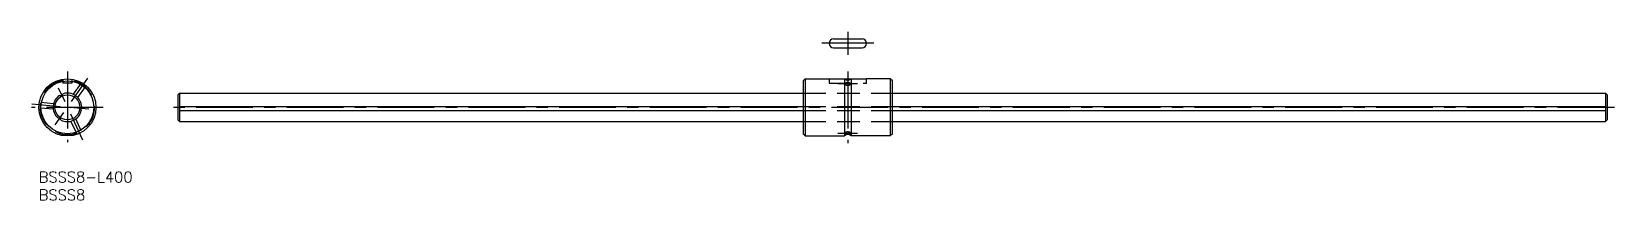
# Model space of a CAD drawing. Extents: x -2 to 441, y -8 to 39.
import ezdxf

# ---------------------------------------------------------------- set-up
doc = ezdxf.new("R2010")
doc.units = 0
doc.header["$LTSCALE"] = 0.5
doc.linetypes.add('CENTER', pattern=[50.8, 31.75, -6.35, 6.35, -6.35])
doc.linetypes.add('DASHED', pattern=[19.05, 12.7, -6.35])
for name, color, linetype in [('MSM_CENTER', 1, 'CENTER'), ('MSM_CONTINUOUS', 7, 'CONTINUOUS'), ('MSM_DASHED', 4, 'DASHED'), ('MSM_PART_NUMBER', 7, 'CONTINUOUS')]:
    doc.layers.add(name, color=color, linetype=linetype)
doc.styles.get("Standard").update_dxf_attribs({"font": 'txt.shx', "height": 3, "bigfont": 'bigfont.shx'})

# ---------------------------------------------------------------- blocks, each defined once
blk = doc.blocks.new('*U2')
at = {"layer": 'MSM_PART_NUMBER'}
blk.add_text('BSSS8-L400', height=3, dxfattribs=at).set_placement((0, -3))
blk = doc.blocks.new('*U3')
at = {"layer": 'MSM_PART_NUMBER'}
blk.add_text('BSSS8', height=3, dxfattribs=at).set_placement((0, -8))

msp = doc.modelspace()

# ---------------------------------------------------------------- linework, layer by layer
at = {"layer": 'MSM_CENTER'}
for p, q in [((233.63, 35.92), (219.13, 35.92)), ((226.38, 39.17), (226.38, 32.67)), ((8, 28), (8, 8.27)), ((226.38, 28), (226.38, 8)), ((5.46, 23.44), (7.24, 19.63)), ((9.15, 19.64), (13.74, 26.19)), ((229.13, 24.55), (223.63, 24.55)), ((18, 18), (-2, 18)), ((6.01, 18.17), (-1.96, 18.87)), ((13.98, 17.48), (9.79, 17.84)), ((440.88, 18), (36.88, 18)), ((4.56, 13.09), (6.97, 16.53)), ((8.85, 16.19), (12.26, 8.95)), ((223.63, 10.76), (229.13, 10.76))]:
    msp.add_line(p, q, dxfattribs=at)
at = {"layer": 'MSM_CONTINUOUS'}
for p, q in [((222.38, 37.17), (230.38, 37.17)), ((222.38, 34.67), (230.38, 34.67)), ((214.48, 26), (213.88, 25.4)), ((213.88, 25.4), (213.88, 10.6)), ((214.48, 26), (221.13, 26)), ((214.48, 26), (214.48, 10)), ((221.13, 26), (221.13, 25.9)), ((231.63, 25.9), (221.13, 25.9)), ((225.48, 25.9), (225.48, 16.75)), ((227.28, 25.9), (227.28, 16.75)), ((238.28, 26), (231.63, 26)), ((231.63, 25.9), (231.63, 26)), ((238.28, 26), (238.28, 10)), ((238.88, 25.4), (238.28, 26)), ((238.88, 10.6), (238.88, 25.4)), ((38.88, 21.5), (39.38, 22)), ((38.88, 21.5), (38.88, 14.5)), ((39.38, 22), (213.88, 22)), ((39.38, 22), (39.38, 14)), ((39.38, 18.2), (213.88, 18.2)), ((238.88, 22), (438.38, 22)), ((238.88, 18.2), (438.38, 18.2)), ((438.38, 22), (438.88, 21.5)), ((438.38, 22), (438.38, 14)), ((438.88, 21.5), (438.88, 14.5)), ((38.88, 14.5), (39.38, 14)), ((39.38, 17.11), (213.88, 17.11)), ((39.38, 14), (213.88, 14)), ((225.48, 16.75), (225.48, 10)), ((227.28, 16.75), (227.28, 10)), ((238.88, 17.11), (438.38, 17.11)), ((238.88, 14), (438.38, 14)), ((438.88, 14.5), (438.38, 14)), ((213.88, 10.6), (214.48, 10)), ((214.48, 10), (225.48, 10)), ((238.28, 10), (227.28, 10)), ((238.88, 10.6), (238.28, 10))]:
    msp.add_line(p, q, dxfattribs=at)
for points in [[(225.63, 24.55, 0), (225.63, 24.58, 0), (225.63, 24.6, 0), (225.64, 24.62, 0), (225.64, 24.64, 0), (225.65, 24.66, 0), (225.66, 24.69, 0), (225.67, 24.71, 0), (225.69, 24.73, 0), (225.7, 24.75, 0), (225.72, 24.77, 0), (225.74, 24.79, 0), (225.75, 24.81, 0), (225.78, 24.83, 0), (225.8, 24.84, 0), (225.82, 24.86, 0), (225.85, 24.88, 0), (225.88, 24.89, 0), (225.9, 24.91, 0), (225.93, 24.92, 0), (225.96, 24.93, 0), (225.99, 24.95, 0), (226.03, 24.96, 0), (226.06, 24.97, 0), (226.09, 24.98, 0), (226.13, 24.99, 0), (226.16, 24.99, 0), (226.2, 25, 0), (226.23, 25, 0), (226.27, 25.01, 0), (226.31, 25.01, 0), (226.34, 25.01, 0), (226.38, 25.01, 0), (226.42, 25.01, 0), (226.45, 25.01, 0), (226.49, 25.01, 0), (226.53, 25, 0), (226.56, 25, 0), (226.6, 24.99, 0), (226.63, 24.99, 0), (226.67, 24.98, 0), (226.7, 24.97, 0), (226.73, 24.96, 0), (226.76, 24.95, 0), (226.79, 24.93, 0), (226.83, 24.92, 0), (226.85, 24.91, 0), (226.88, 24.89, 0), (226.91, 24.88, 0), (226.93, 24.86, 0), (226.96, 24.84, 0), (226.98, 24.83, 0), (227, 24.81, 0), (227.02, 24.79, 0), (227.04, 24.77, 0), (227.06, 24.75, 0), (227.07, 24.73, 0), (227.09, 24.71, 0), (227.1, 24.69, 0), (227.11, 24.66, 0), (227.11, 24.64, 0), (227.12, 24.62, 0), (227.12, 24.6, 0), (227.13, 24.58, 0), (227.13, 24.55, 0), (227.13, 24.53, 0), (227.12, 24.51, 0), (227.12, 24.49, 0), (227.11, 24.46, 0), (227.11, 24.44, 0), (227.1, 24.42, 0), (227.09, 24.4, 0), (227.07, 24.38, 0), (227.06, 24.36, 0), (227.04, 24.34, 0), (227.02, 24.32, 0), (227, 24.3, 0), (226.98, 24.28, 0), (226.96, 24.26, 0), (226.93, 24.24, 0), (226.91, 24.23, 0), (226.88, 24.21, 0), (226.85, 24.2, 0), (226.83, 24.18, 0), (226.79, 24.17, 0), (226.76, 24.16, 0), (226.73, 24.15, 0), (226.7, 24.14, 0), (226.67, 24.13, 0), (226.63, 24.12, 0), (226.6, 24.11, 0), (226.56, 24.11, 0), (226.53, 24.1, 0), (226.49, 24.1, 0), (226.45, 24.1, 0), (226.42, 24.09, 0), (226.38, 24.09, 0), (226.34, 24.09, 0), (226.31, 24.1, 0), (226.27, 24.1, 0), (226.23, 24.1, 0), (226.2, 24.11, 0), (226.16, 24.11, 0), (226.13, 24.12, 0), (226.09, 24.13, 0), (226.06, 24.14, 0), (226.03, 24.15, 0), (225.99, 24.16, 0), (225.96, 24.17, 0), (225.93, 24.18, 0), (225.9, 24.2, 0), (225.88, 24.21, 0), (225.85, 24.23, 0), (225.82, 24.24, 0), (225.8, 24.26, 0), (225.78, 24.28, 0), (225.75, 24.3, 0), (225.74, 24.32, 0), (225.72, 24.34, 0), (225.7, 24.36, 0), (225.69, 24.38, 0), (225.67, 24.4, 0), (225.66, 24.42, 0), (225.65, 24.44, 0), (225.64, 24.46, 0), (225.64, 24.49, 0), (225.63, 24.51, 0), (225.63, 24.53, 0), (225.63, 24.55, 0)], [(225.63, 10.79, 0), (225.63, 10.78, 0), (225.63, 10.76, 0), (225.64, 10.75, 0), (225.64, 10.73, 0), (225.65, 10.72, 0), (225.66, 10.7, 0), (225.67, 10.69, 0), (225.69, 10.67, 0), (225.7, 10.66, 0), (225.72, 10.64, 0), (225.74, 10.63, 0), (225.75, 10.62, 0), (225.78, 10.6, 0), (225.8, 10.59, 0), (225.82, 10.58, 0), (225.85, 10.57, 0), (225.88, 10.56, 0), (225.9, 10.55, 0), (225.93, 10.54, 0), (225.96, 10.53, 0), (225.99, 10.52, 0), (226.03, 10.51, 0), (226.06, 10.5, 0), (226.09, 10.5, 0), (226.13, 10.49, 0), (226.16, 10.49, 0), (226.2, 10.48, 0), (226.23, 10.48, 0), (226.27, 10.48, 0), (226.31, 10.48, 0), (226.34, 10.47, 0), (226.38, 10.47, 0), (226.42, 10.47, 0), (226.45, 10.48, 0), (226.49, 10.48, 0), (226.53, 10.48, 0), (226.56, 10.48, 0), (226.6, 10.49, 0), (226.63, 10.49, 0), (226.67, 10.5, 0), (226.7, 10.5, 0), (226.73, 10.51, 0), (226.76, 10.52, 0), (226.8, 10.53, 0), (226.83, 10.54, 0), (226.85, 10.55, 0), (226.88, 10.56, 0), (226.91, 10.57, 0), (226.94, 10.58, 0), (226.96, 10.59, 0), (226.98, 10.6, 0), (227, 10.62, 0), (227.02, 10.63, 0), (227.04, 10.64, 0), (227.06, 10.66, 0), (227.07, 10.67, 0), (227.09, 10.69, 0), (227.1, 10.7, 0), (227.11, 10.72, 0), (227.12, 10.73, 0), (227.12, 10.75, 0), (227.13, 10.76, 0), (227.13, 10.78, 0), (227.13, 10.79, 0), (227.13, 10.81, 0), (227.13, 10.82, 0), (227.12, 10.84, 0), (227.12, 10.86, 0), (227.11, 10.87, 0), (227.1, 10.89, 0), (227.09, 10.9, 0), (227.07, 10.92, 0), (227.06, 10.93, 0), (227.04, 10.94, 0), (227.02, 10.96, 0), (227, 10.97, 0), (226.98, 10.98, 0), (226.96, 11, 0), (226.94, 11.01, 0), (226.91, 11.02, 0), (226.88, 11.03, 0), (226.85, 11.04, 0), (226.83, 11.05, 0), (226.8, 11.06, 0), (226.76, 11.07, 0), (226.73, 11.08, 0), (226.7, 11.08, 0), (226.67, 11.09, 0), (226.63, 11.09, 0), (226.6, 11.1, 0), (226.56, 11.1, 0), (226.53, 11.11, 0), (226.49, 11.11, 0), (226.45, 11.11, 0), (226.42, 11.11, 0), (226.38, 11.11, 0), (226.34, 11.11, 0), (226.31, 11.11, 0), (226.27, 11.11, 0), (226.23, 11.11, 0), (226.2, 11.1, 0), (226.16, 11.1, 0), (226.13, 11.09, 0), (226.09, 11.09, 0), (226.06, 11.08, 0), (226.03, 11.08, 0), (225.99, 11.07, 0), (225.96, 11.06, 0), (225.93, 11.05, 0), (225.9, 11.04, 0), (225.88, 11.03, 0), (225.85, 11.02, 0), (225.82, 11.01, 0), (225.8, 11, 0), (225.78, 10.98, 0), (225.75, 10.97, 0), (225.74, 10.96, 0), (225.72, 10.94, 0), (225.7, 10.93, 0), (225.69, 10.92, 0), (225.67, 10.9, 0), (225.66, 10.89, 0), (225.65, 10.87, 0), (225.64, 10.86, 0), (225.64, 10.84, 0), (225.63, 10.82, 0), (225.63, 10.81, 0), (225.63, 10.79, 0)]]:
    msp.add_polyline3d(points, dxfattribs=at)
for radius in [8, 7.4, 3.5]:
    msp.add_circle((8, 18), radius, dxfattribs=at)
for centre, radius, start, end in [((222.38, 35.92), 1.25, 90, 270), ((230.38, 35.92), 1.25, 270, 90), ((226.38, 26.81), 1.21, 228.6894, 311.3106), ((8, 18), 4, 122.8517, 227.1483), ((5.97, 22.35), 1, 261.8771, 328.1229), ((8, 18), 4, 2.8517, 107.1483), ((12.78, 17.58), 1, 141.8771, 208.1229), ((5.25, 14.07), 1, 21.8771, 88.1229), ((8, 18), 4, 242.8517, 347.1483), ((226.38, 9.19), 1.21, 42.075, 137.925)]:
    msp.add_arc(centre, radius, start, end, dxfattribs=at)
at = {"layer": 'MSM_DASHED'}
for p, q in [((6.75, 25.9), (6.75, 24.8)), ((9.25, 24.8), (6.75, 24.8)), ((9.25, 25.9), (9.25, 24.8)), ((11.72, 24.63), (9.64, 21.65)), ((12.95, 23.76), (10.87, 20.79)), ((221.13, 25.9), (221.13, 24.8)), ((221.13, 24.8), (231.63, 24.8)), ((231.63, 24.8), (231.63, 25.9)), ((0.4, 17.91), (4.02, 17.6)), ((0.53, 19.41), (4.15, 19.09)), ((213.88, 22), (238.88, 22)), ((213.88, 18.2), (238.88, 18.2)), ((10.54, 10.84), (8.99, 14.13)), ((11.9, 11.48), (10.35, 14.76)), ((213.88, 17.11), (238.88, 17.11)), ((213.88, 14), (238.88, 14))]:
    msp.add_line(p, q, dxfattribs=at)
msp.add_arc((8, 18), 7.6, 99.4667, 80.5333, dxfattribs=at)

# ---------------------------------------------------------------- block references
at = {"layer": 'MSM_CONTINUOUS'}
for name in ['*U2', '*U3']:
    msp.add_blockref(name, (0, 0), dxfattribs=at)

doc.saveas('drawing.dxf')
